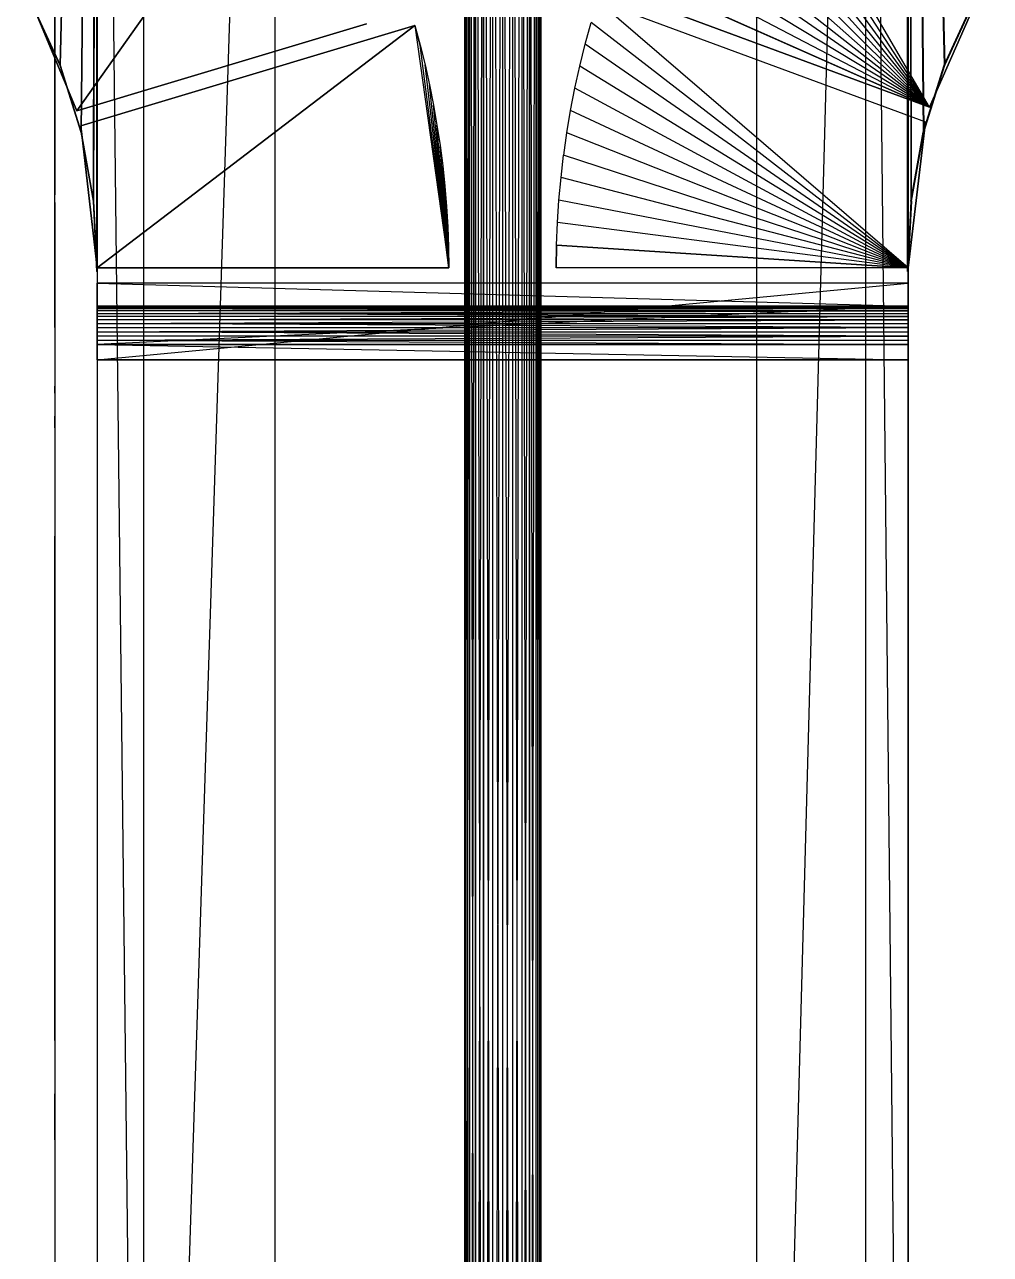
# Model space of a CAD drawing. Extents: x -41 to 47, y -35.8 to 51.3.
# Drawn here: x -7.311 to -6.049, y 42.641 to 44.248 of the extents above; entities that cross this region are included whole.
import ezdxf

# ---------------------------------------------------------------- set-up
doc = ezdxf.new("R2010")
doc.units = 0
doc.header["$MEASUREMENT"] = 0
doc.layers.add('PYDXF', color=8, linetype='CONTINUOUS')

msp = doc.modelspace()

# ---------------------------------------------------------------- linework, layer by layer
at = {"layer": 'PYDXF'}
for p, q in [((-7.217, 46.0954), (-7.2652, 44.1951)), ((-7.2163, 46.0954), (-7.2645, 44.1951)), ((-7.217, 46.0954), (-7.2377, 44.1074)), ((-7.2163, 46.0954), (-7.2371, 44.1074)), ((-7.217, 46.0954), (-7.2216, 44.0171)), ((-7.2163, 46.0954), (-7.2209, 44.0171)), ((-7.217, 46.0954), (-7.217, 43.9254)), ((-7.217, 46.0954), (-7.2163, 43.9254)), ((-7.2163, 46.0954), (-7.2163, 43.9254)), ((-7.2162, 46.0954), (-7.2162, 40.7954)), ((-7.2162, 46.0954), (-7.1552, 40.7954)), ((-7.1552, 40.7954), (-7.1552, 46.0954)), ((-6.9839, 46.0954), (-7.1552, 40.7954)), ((-6.9839, 46.0954), (-6.9839, 40.7954)), ((-6.3541, 46.0954), (-6.3541, 40.7954)), ((-6.3541, 40.7954), (-6.2116, 46.0954)), ((-6.2116, 46.0954), (-6.1562, 40.7954)), ((-6.2116, 46.0954), (-6.2116, 40.7954)), ((-6.157, 43.9254), (-6.157, 46.0954)), ((-6.157, 46.0954), (-6.1524, 44.0171)), ((-6.1563, 46.0954), (-6.157, 43.9254)), ((-6.157, 46.0954), (-6.1362, 44.1074)), ((-6.157, 46.0954), (-6.1088, 44.1951)), ((-6.1563, 46.0954), (-6.1563, 43.9254)), ((-6.1517, 44.0171), (-6.1563, 46.0954)), ((-6.1563, 46.0954), (-6.1081, 44.1951)), ((-6.1563, 46.0954), (-6.1355, 44.1074)), ((-6.1562, 40.7954), (-6.1562, 46.0954)), ((-6.1562, 46.0954), (-6.1562, 40.7954)), ((-6.7216, 40.21), (-6.7216, 45.85)), ((-6.7216, 45.85), (-6.7112, 40.2133)), ((-6.7112, 45.8533), (-6.7112, 40.2133)), ((-6.7112, 45.8533), (-6.6992, 40.2154)), ((-6.6992, 45.8554), (-6.6862, 40.2161)), ((-6.6992, 40.2154), (-6.6992, 45.8554)), ((-6.6862, 45.8561), (-6.6862, 40.2161)), ((-6.6862, 40.2161), (-6.6733, 45.8554)), ((-6.6733, 45.8554), (-6.6733, 40.2154)), ((-6.6733, 40.2154), (-6.6612, 45.8533)), ((-6.6612, 45.8533), (-6.6612, 40.2133)), ((-6.6612, 40.2133), (-6.6509, 45.85)), ((-6.6429, 40.2057), (-6.6509, 45.85)), ((-6.6509, 45.85), (-6.6509, 40.21)), ((-6.7362, 45.8354), (-6.7345, 40.2007)), ((-6.7362, 45.8354), (-6.7362, 40.1954)), ((-6.7345, 45.8407), (-6.7345, 40.2007)), ((-6.7345, 45.8407), (-6.7295, 40.2057)), ((-6.7295, 45.8457), (-6.7295, 40.2057)), ((-6.7295, 45.8457), (-6.7216, 40.21)), ((-6.6862, 45.8354), (-6.6862, 40.1954)), ((-6.6429, 45.8457), (-6.6379, 40.2007)), ((-6.6429, 45.8457), (-6.6429, 40.2057)), ((-6.6379, 45.8407), (-6.6379, 40.2007)), ((-6.6379, 45.8407), (-6.6362, 40.1954)), ((-6.6362, 45.8354), (-6.6379, 40.19)), ((-6.6362, 45.8354), (-6.6362, 40.1954)), ((-6.7345, 45.83), (-6.7362, 40.1954)), ((-6.7345, 45.83), (-6.7345, 40.19)), ((-6.7295, 45.825), (-6.7345, 40.19)), ((-6.7295, 45.825), (-6.7295, 40.185)), ((-6.7216, 45.8207), (-6.7295, 40.185)), ((-6.7216, 45.8207), (-6.7216, 40.1807)), ((-6.7112, 45.8174), (-6.7216, 40.1807)), ((-6.7112, 40.1774), (-6.7112, 45.8174)), ((-6.6612, 45.8174), (-6.6612, 40.1774)), ((-6.6509, 40.1807), (-6.6612, 45.8174)), ((-6.6429, 45.825), (-6.6509, 40.1807)), ((-6.6509, 40.1807), (-6.6509, 45.8207)), ((-6.6379, 45.83), (-6.6429, 40.185)), ((-6.6429, 45.825), (-6.6429, 40.185)), ((-6.6379, 45.83), (-6.6379, 40.19)), ((-6.6992, 45.8154), (-6.7112, 40.1774)), ((-6.6992, 40.1754), (-6.6992, 45.8154)), ((-6.6862, 45.8147), (-6.6992, 40.1754)), ((-6.6862, 45.8147), (-6.6862, 40.1747)), ((-6.6733, 40.1754), (-6.6862, 45.8147)), ((-6.6733, 45.8154), (-6.6733, 40.1754)), ((-6.6612, 40.1774), (-6.6733, 45.8154)), ((-6.1282, 44.1402), (-6.3667, 44.5501)), ((-6.1282, 44.1402), (-6.3806, 44.5289)), ((-6.9792, 44.5082), (-7.243, 44.1352)), ((-7.2429, 44.1352), (-6.9792, 44.5082)), ((-6.1282, 44.1402), (-6.3939, 44.5073)), ((-6.1282, 44.1402), (-6.4068, 44.4855)), ((-7.2716, 44.4706), (-7.2716, 44.2125)), ((-7.2715, 44.2057), (-7.2715, 44.4706)), ((-6.1282, 44.1402), (-6.4192, 44.4633)), ((-6.1282, 44.1402), (-6.4311, 44.4409)), ((-6.1282, 44.1402), (-6.4424, 44.4183)), ((-6.1282, 44.1402), (-6.4533, 44.3953)), ((-6.1282, 44.1402), (-6.4636, 44.3722)), ((-6.1282, 44.1402), (-6.4734, 44.3488)), ((-6.1282, 44.1402), (-6.4827, 44.3252)), ((-6.1282, 44.1402), (-6.0485, 44.3208)), ((-6.0485, 44.3208), (-6.1282, 44.1402)), ((-7.243, 44.1352), (-7.3111, 44.2989)), ((-7.3111, 44.2989), (-7.2429, 44.1352)), ((-6.4915, 44.3014), (-6.1282, 44.1402)), ((-6.1282, 44.1402), (-6.4914, 44.3014)), ((-7.3035, 44.2785), (-7.2652, 44.1951)), ((-7.3028, 44.2785), (-7.2645, 44.1951)), ((-7.3028, 44.2785), (-7.2652, 44.1951)), ((-6.1562, 43.9302), (-6.5621, 44.2792)), ((-6.5621, 44.2792), (-6.1335, 44.1208)), ((-6.1282, 44.1402), (-6.4997, 44.2774)), ((-6.4997, 44.2774), (-6.1282, 44.1402)), ((-6.1088, 44.1951), (-6.0704, 44.2785)), ((-6.1081, 44.1951), (-6.0698, 44.2785)), ((-6.1081, 44.1951), (-6.0704, 44.2785)), ((-7.2716, 44.2125), (-7.2716, 44.2537)), ((-7.243, 44.1352), (-6.864, 44.2491)), ((-6.864, 44.2491), (-7.2429, 44.1352)), ((-6.801, 44.2471), (-7.2378, 44.1159)), ((-7.2378, 44.1159), (-6.8009, 44.2471)), ((-6.801, 44.2471), (-7.2164, 43.9302)), ((-7.2163, 43.9302), (-6.8009, 44.2471)), ((-6.801, 44.2471), (-6.7564, 43.9302)), ((-6.801, 44.2471), (-6.794, 44.2213)), ((-6.794, 44.2213), (-6.8009, 44.2471)), ((-6.5783, 44.2224), (-6.5706, 44.2509)), ((-6.1562, 43.9302), (-6.5706, 44.2509)), ((-7.2716, 44.1855), (-7.2716, 44.2125)), ((-7.2716, 44.2125), (-7.2716, 44.2057)), ((-6.794, 44.2213), (-6.7876, 44.1953)), ((-6.7564, 43.9302), (-6.794, 44.2213)), ((-6.5854, 44.1937), (-6.5783, 44.2224)), ((-6.1562, 43.9302), (-6.5783, 44.2224)), ((-7.2715, 44.2057), (-7.2715, 44.1922)), ((-7.2652, 44.1951), (-7.2377, 44.1074)), ((-7.2652, 44.1951), (-7.2645, 44.1951)), ((-7.2645, 44.1951), (-7.2371, 44.1074)), ((-7.2645, 44.1951), (-7.2377, 44.1074)), ((-6.7876, 44.1953), (-6.7818, 44.1692)), ((-6.7564, 43.9302), (-6.7876, 44.1953)), ((-6.5917, 44.1648), (-6.5854, 44.1937)), ((-6.1562, 43.9302), (-6.5854, 44.1937)), ((-6.1362, 44.1074), (-6.1088, 44.1951)), ((-6.1355, 44.1074), (-6.1081, 44.1951)), ((-6.1355, 44.1074), (-6.1088, 44.1951)), ((-6.1081, 44.1951), (-6.1088, 44.1951)), ((-7.2716, 44.1922), (-7.2716, 44.1855)), ((-7.2716, 44.0254), (-7.2716, 44.1855)), ((-7.2716, 44.1855), (-7.2716, 44.0254)), ((-7.2715, 44.0154), (-7.2715, 44.1922)), ((-6.7818, 44.1692), (-6.7766, 44.143)), ((-6.7564, 43.9302), (-6.7818, 44.1692)), ((-6.5973, 44.1359), (-6.5917, 44.1648)), ((-6.1562, 43.9302), (-6.5917, 44.1648)), ((-6.7564, 43.9302), (-6.7766, 44.143)), ((-6.7766, 44.143), (-6.772, 44.1166)), ((-6.6022, 44.1067), (-6.5973, 44.1359)), ((-6.1562, 43.9302), (-6.5973, 44.1359)), ((-7.2164, 43.9302), (-7.2378, 44.1159)), ((-7.2378, 44.1159), (-7.2163, 43.9302)), ((-6.7564, 43.9302), (-6.772, 44.1166)), ((-6.772, 44.1166), (-6.7679, 44.0902)), ((-6.1562, 43.9302), (-6.1335, 44.1208)), ((-6.1335, 44.1208), (-6.1562, 43.9302)), ((-7.2377, 44.1074), (-7.2216, 44.0171)), ((-7.2377, 44.1074), (-7.2371, 44.1074)), ((-7.2371, 44.1074), (-7.2209, 44.0171)), ((-7.2371, 44.1074), (-7.2216, 44.0171)), ((-6.6063, 44.0775), (-6.6022, 44.1067)), ((-6.1562, 43.9302), (-6.6022, 44.1067)), ((-6.1524, 44.0171), (-6.1362, 44.1074)), ((-6.1517, 44.0171), (-6.1355, 44.1074)), ((-6.1517, 44.0171), (-6.1362, 44.1074)), ((-6.1362, 44.1074), (-6.1355, 44.1074)), ((-6.7679, 44.0902), (-6.7645, 44.0637)), ((-6.7564, 43.9302), (-6.7679, 44.0902)), ((-6.6098, 44.0482), (-6.6064, 44.0775)), ((-6.1562, 43.9302), (-6.6064, 44.0775)), ((-6.7645, 44.0637), (-6.7617, 44.0371)), ((-6.7564, 43.9302), (-6.7645, 44.0637)), ((-6.7617, 44.0371), (-6.7595, 44.0104)), ((-6.7564, 43.9302), (-6.7617, 44.0371)), ((-6.6125, 44.0187), (-6.6098, 44.0482)), ((-6.1562, 43.9302), (-6.6098, 44.0482)), ((-7.2716, 43.9254), (-7.2716, 44.0254)), ((-7.2716, 44.0154), (-7.2716, 44.0254)), ((-7.2216, 44.0171), (-7.217, 43.9254)), ((-7.2216, 44.0171), (-7.2209, 44.0171)), ((-7.2209, 44.0171), (-7.2163, 43.9254)), ((-7.2209, 44.0171), (-7.217, 43.9254)), ((-6.6144, 43.9893), (-6.6125, 44.0187)), ((-6.1562, 43.9302), (-6.6125, 44.0187)), ((-6.1524, 44.0171), (-6.157, 43.9254)), ((-6.1517, 44.0171), (-6.1563, 43.9254)), ((-6.1524, 44.0171), (-6.1563, 43.9254)), ((-6.1517, 44.0171), (-6.1524, 44.0171)), ((-7.2716, 44.0154), (-7.2716, 43.9254)), ((-7.2715, 43.9254), (-7.2715, 44.0154)), ((-6.7595, 44.0104), (-6.7579, 43.9837)), ((-6.7564, 43.9302), (-6.7595, 44.0104)), ((-6.6156, 43.9598), (-6.6144, 43.9893)), ((-6.1562, 43.9302), (-6.6144, 43.9893)), ((-6.7579, 43.9837), (-6.7568, 43.957)), ((-6.7564, 43.9302), (-6.7579, 43.9837)), ((-6.7568, 43.957), (-6.7564, 43.9302)), ((-6.7564, 43.9302), (-6.7568, 43.957)), ((-6.6157, 43.9598), (-6.6162, 43.9302)), ((-6.6161, 43.9302), (-6.6157, 43.9598)), ((-6.6157, 43.9598), (-6.1562, 43.9302)), ((-6.1562, 43.9302), (-6.6156, 43.9598)), ((-7.2716, 43.8654), (-7.2716, 43.9254)), ((-7.2716, 43.9254), (-7.2716, 43.852)), ((-7.2716, 43.9254), (-7.2716, 43.8873)), ((-7.2716, 43.9254), (-7.2716, 43.8616)), ((-7.2716, 43.9254), (-7.2715, 43.9029)), ((-7.2716, 43.9254), (-7.2715, 43.9081)), ((-7.2716, 43.9254), (-7.2716, 43.8656)), ((-7.2716, 43.9254), (-7.2716, 43.8643)), ((-7.2716, 43.9254), (-7.2716, 43.8793)), ((-7.2716, 43.9254), (-7.2716, 43.893)), ((-7.2716, 43.9254), (-7.2715, 43.9044)), ((-7.2716, 43.9254), (-7.2716, 43.8578)), ((-7.2716, 43.9254), (-7.2716, 43.8995)), ((-7.2716, 43.9254), (-7.2715, 43.9113)), ((-7.2716, 43.9254), (-7.2716, 43.8769)), ((-7.2716, 43.9254), (-7.2715, 43.9055)), ((-7.2716, 43.9254), (-7.2716, 43.8912)), ((-7.2716, 43.9254), (-7.2715, 43.904)), ((-7.2716, 43.9254), (-7.2716, 43.8566)), ((-7.2716, 43.9254), (-7.2716, 43.898)), ((-7.2716, 43.9254), (-7.2715, 43.9102)), ((-7.2716, 43.9254), (-7.2716, 43.8761)), ((-7.2716, 43.9254), (-7.2715, 43.9049)), ((-7.2716, 43.9254), (-7.2716, 43.8542)), ((-7.2715, 43.9125), (-7.2716, 43.9254)), ((-7.2716, 43.9254), (-7.2716, 43.8965)), ((-7.2716, 43.9254), (-7.2716, 43.8654)), ((-7.2716, 43.9254), (-7.2716, 43.881)), ((-7.2716, 43.9254), (-7.2716, 43.8604)), ((-7.2716, 43.9254), (-7.2715, 43.9019)), ((-7.2716, 43.9254), (-7.2716, 43.8785)), ((-7.2716, 43.9254), (-7.2715, 43.9071)), ((-7.2716, 43.9254), (-7.2716, 43.8948)), ((-7.2716, 43.9254), (-7.2716, 43.8801)), ((-7.2716, 43.9254), (-7.2716, 43.8591)), ((-7.2716, 43.8819), (-7.2716, 43.9254)), ((-7.2716, 43.9254), (-7.2715, 43.9008)), ((-7.2716, 43.9254), (-7.2716, 43.8777)), ((-7.2716, 43.9254), (-7.2715, 43.9063)), ((-7.2716, 43.8854), (-7.2716, 43.9254)), ((-7.2716, 43.9254), (-7.2716, 43.8754)), ((-7.2716, 43.9254), (-7.2716, 43.8531)), ((-7.2716, 43.9254), (-7.2716, 43.8893)), ((-7.2716, 43.9254), (-7.2716, 43.8629)), ((-7.2716, 43.9254), (-7.2715, 43.9037)), ((-7.2716, 43.9254), (-7.2716, 43.8554)), ((-7.2716, 43.9254), (-7.2715, 43.9091)), ((-7.2715, 43.9254), (-7.2715, 43.9125)), ((-7.2715, 43.9254), (-7.2715, 43.9137)), ((-7.2163, 43.9254), (-7.217, 43.9254)), ((-7.2164, 43.9302), (-6.7564, 43.9302)), ((-6.7564, 43.9302), (-7.2163, 43.9302)), ((-6.1562, 43.9302), (-6.6162, 43.9302)), ((-6.1563, 43.9254), (-6.157, 43.9254)), ((-7.2715, 43.9125), (-7.2715, 43.9137)), ((-7.2715, 43.9125), (-7.2715, 43.9113)), ((-7.2715, 43.9113), (-7.2715, 43.9102)), ((-7.2715, 43.9102), (-7.2715, 43.9091)), ((-7.2715, 43.9091), (-7.2715, 43.9081)), ((-7.2715, 43.9081), (-7.2715, 43.9071)), ((-7.2715, 43.9071), (-7.2715, 43.9063)), ((-7.2715, 43.9063), (-7.2715, 43.9055)), ((-7.2715, 43.9055), (-7.2715, 43.9049)), ((-7.2715, 43.9049), (-7.2715, 43.9044)), ((-7.2715, 43.9044), (-7.2715, 43.904)), ((-7.2715, 43.904), (-7.2715, 43.9037)), ((-7.2715, 43.9037), (-7.2715, 43.9029)), ((-7.2163, 43.91), (-7.2163, 43.83)), ((-7.2163, 43.91), (-7.2163, 43.81)), ((-7.2163, 43.91), (-7.2163, 43.88)), ((-7.2163, 43.88), (-7.2163, 43.91)), ((-6.1562, 43.91), (-7.2163, 43.91)), ((-7.2163, 43.91), (-6.1562, 43.88)), ((-7.2163, 43.81), (-6.1563, 43.91)), ((-6.1563, 43.91), (-6.1562, 43.83)), ((-6.1563, 43.91), (-6.1562, 43.81)), ((-6.1563, 43.91), (-6.1562, 43.88)), ((-6.1562, 43.88), (-6.1562, 43.91)), ((-7.2715, 43.9008), (-7.2716, 43.8995)), ((-7.2716, 43.8995), (-7.2716, 43.898)), ((-7.2716, 43.898), (-7.2716, 43.8965)), ((-7.2716, 43.8965), (-7.2716, 43.8948)), ((-7.2716, 43.8948), (-7.2716, 43.893)), ((-7.2716, 43.893), (-7.2716, 43.8912)), ((-7.2716, 43.8912), (-7.2716, 43.8893)), ((-7.2716, 43.8893), (-7.2716, 43.8873)), ((-7.2715, 43.9029), (-7.2715, 43.9019)), ((-7.2715, 43.9019), (-7.2715, 43.9008)), ((-7.2716, 43.8854), (-7.2716, 43.8873)), ((-7.2716, 43.8854), (-7.2716, 43.8819)), ((-7.2716, 43.8827), (-7.2716, 43.8854)), ((-7.2716, 43.8845), (-7.2716, 43.8854)), ((-7.2716, 43.8845), (-7.2716, 43.8836)), ((-7.2716, 43.8845), (-7.2716, 43.8827)), ((-7.2716, 43.8827), (-7.2716, 43.8836)), ((-7.2716, 43.8827), (-7.2716, 43.8819)), ((-7.2716, 43.8819), (-7.2716, 43.881)), ((-7.2716, 43.881), (-7.2716, 43.8801)), ((-7.2716, 43.8801), (-7.2716, 43.8793)), ((-7.2716, 43.8793), (-7.2716, 43.8785)), ((-7.2716, 43.8785), (-7.2716, 43.8777)), ((-7.2716, 43.8777), (-7.2716, 43.8769)), ((-7.2716, 43.8769), (-7.2716, 43.8761)), ((-7.2716, 43.8761), (-7.2716, 43.8754)), ((-7.2716, 43.8754), (-7.2716, 43.8656)), ((-7.2716, 43.8654), (-7.2716, 43.8754)), ((-6.1562, 43.88), (-7.2163, 43.88)), ((-7.2163, 43.88), (-6.1562, 43.88)), ((-7.2163, 43.83), (-7.2163, 43.88)), ((-7.2163, 43.88), (-7.2163, 43.8706)), ((-7.2163, 43.88), (-7.2163, 43.852)), ((-7.2163, 43.88), (-7.2163, 43.8666)), ((-7.2163, 43.8787), (-7.2163, 43.88)), ((-7.2163, 43.88), (-7.2163, 43.8354)), ((-7.2163, 43.88), (-7.2163, 43.8465)), ((-7.2163, 43.88), (-7.2163, 43.8572)), ((-6.1562, 43.88), (-7.2163, 43.83)), ((-7.2163, 43.88), (-7.2163, 43.874)), ((-7.2163, 43.8787), (-6.1562, 43.88)), ((-7.2163, 43.88), (-7.2163, 43.841)), ((-7.2163, 43.88), (-7.2163, 43.8621)), ((-7.2163, 43.88), (-7.2163, 43.8767)), ((-7.2163, 43.8787), (-6.1562, 43.8787)), ((-6.1562, 43.8787), (-7.2163, 43.8767)), ((-7.2163, 43.8767), (-7.2163, 43.8787)), ((-7.2163, 43.874), (-7.2163, 43.8767)), ((-6.1562, 43.8767), (-7.2163, 43.8767)), ((-6.1562, 43.8767), (-7.2163, 43.874)), ((-7.2163, 43.8706), (-7.2163, 43.874)), ((-6.1562, 43.874), (-7.2163, 43.874)), ((-7.2163, 43.8706), (-6.1562, 43.874)), ((-6.1562, 43.88), (-6.1562, 43.8354)), ((-6.1562, 43.88), (-6.1562, 43.8666)), ((-6.1562, 43.88), (-6.1562, 43.83)), ((-6.1562, 43.88), (-6.1562, 43.8706)), ((-6.1562, 43.88), (-6.1562, 43.852)), ((-6.1562, 43.88), (-6.1562, 43.8767)), ((-6.1562, 43.88), (-6.1562, 43.841)), ((-6.1562, 43.88), (-6.1562, 43.8621)), ((-6.1562, 43.88), (-6.1562, 43.8572)), ((-6.1562, 43.88), (-6.1562, 43.874)), ((-6.1562, 43.88), (-6.1562, 43.8787)), ((-6.1562, 43.88), (-6.1562, 43.8465)), ((-6.1562, 43.8787), (-6.1562, 43.8767)), ((-6.1562, 43.874), (-6.1562, 43.8767)), ((-6.1562, 43.8706), (-6.1562, 43.874)), ((-7.2716, 43.8656), (-7.2716, 43.8654)), ((-7.2716, 43.8654), (-7.2716, 43.8643)), ((-7.2716, 43.852), (-7.2716, 43.8654)), ((-7.2716, 43.8654), (-7.2716, 43.8509)), ((-7.2716, 43.8654), (-7.2716, 43.7754)), ((-7.2716, 43.8643), (-7.2716, 43.8629)), ((-7.2716, 43.8629), (-7.2716, 43.8616)), ((-7.2716, 43.8616), (-7.2716, 43.8604)), ((-7.2716, 43.8604), (-7.2716, 43.8591)), ((-7.2716, 43.8591), (-7.2716, 43.8578)), ((-7.2716, 43.8578), (-7.2716, 43.8566)), ((-7.2716, 43.8566), (-7.2716, 43.8554)), ((-7.2163, 43.8666), (-7.2163, 43.8706)), ((-6.1562, 43.8666), (-7.2163, 43.8706)), ((-7.2163, 43.8706), (-6.1562, 43.8706)), ((-7.2163, 43.8621), (-7.2163, 43.8666)), ((-7.2163, 43.8621), (-6.1562, 43.8666)), ((-6.1562, 43.8666), (-7.2163, 43.8666)), ((-7.2163, 43.8572), (-7.2163, 43.8621)), ((-6.1562, 43.8621), (-7.2163, 43.8621)), ((-7.2163, 43.8572), (-6.1562, 43.8621)), ((-7.2163, 43.852), (-7.2163, 43.8572)), ((-7.2163, 43.8572), (-6.1562, 43.8572)), ((-6.1562, 43.852), (-7.2163, 43.8572)), ((-6.1562, 43.8666), (-6.1562, 43.8706)), ((-6.1562, 43.8621), (-6.1562, 43.8666)), ((-6.1562, 43.8572), (-6.1562, 43.8621)), ((-6.1562, 43.852), (-6.1562, 43.8572)), ((-7.2716, 43.8554), (-7.2716, 43.8542)), ((-7.2716, 43.8542), (-7.2716, 43.8531)), ((-7.2716, 43.8531), (-7.2716, 43.852)), ((-7.2716, 43.852), (-7.2716, 43.8509)), ((-7.2715, 43.8509), (-7.2715, 43.7754)), ((-7.2163, 43.8465), (-7.2163, 43.852)), ((-7.2163, 43.8465), (-6.1562, 43.852)), ((-7.2163, 43.852), (-6.1562, 43.852)), ((-7.2163, 43.841), (-7.2163, 43.8465)), ((-7.2163, 43.8465), (-6.1562, 43.8465)), ((-6.1562, 43.841), (-7.2163, 43.8465)), ((-7.2163, 43.8354), (-7.2163, 43.841)), ((-6.1562, 43.841), (-7.2163, 43.841)), ((-7.2163, 43.8354), (-6.1562, 43.841)), ((-6.1562, 43.8465), (-6.1562, 43.852)), ((-6.1562, 43.841), (-6.1562, 43.8465)), ((-6.1562, 43.8354), (-6.1562, 43.841)), ((-7.2163, 43.8354), (-7.2163, 43.83)), ((-7.2163, 43.8354), (-6.1562, 43.8354)), ((-7.2163, 43.8354), (-6.1562, 43.83)), ((-7.2163, 43.81), (-7.2163, 43.83)), ((-6.1562, 43.83), (-7.2163, 43.83)), ((-7.2163, 43.83), (-6.1562, 43.81)), ((-7.2163, 43.83), (-6.1562, 43.83)), ((-6.1562, 43.8354), (-6.1562, 43.83)), ((-6.1562, 43.83), (-6.1562, 43.8354)), ((-6.1562, 43.81), (-6.1562, 43.83)), ((-7.2163, 43.81), (-6.1563, 43.81)), ((-6.1562, 43.81), (-7.2163, 43.81)), ((-7.2716, 43.7811), (-7.2716, 43.7661)), ((-7.2716, 43.7754), (-7.2716, 42.9201)), ((-7.2716, 43.7661), (-7.2716, 43.7754)), ((-7.2715, 43.7754), (-7.2716, 43.7661)), ((-7.2715, 43.7754), (-7.2715, 43.7211)), ((-7.2716, 43.7661), (-7.2716, 43.5793)), ((-7.2716, 43.7661), (-7.2716, 43.7361)), ((-7.2716, 43.7348), (-7.2716, 43.7361)), ((-7.2716, 43.7335), (-7.2716, 43.7348)), ((-7.2716, 43.7322), (-7.2716, 43.7335)), ((-7.2716, 43.7309), (-7.2716, 43.7322)), ((-7.2716, 43.7296), (-7.2716, 43.7309)), ((-7.2716, 43.7284), (-7.2716, 43.7296)), ((-7.2716, 43.7271), (-7.2716, 43.7284)), ((-7.2716, 43.7259), (-7.2716, 43.7271)), ((-7.2716, 43.7247), (-7.2716, 43.7259)), ((-7.2716, 43.7235), (-7.2716, 43.7247)), ((-7.2715, 43.7223), (-7.2716, 43.7235)), ((-7.2715, 43.7211), (-7.2715, 43.7223)), ((-7.2715, 43.7211), (-7.2715, 43.5793)), ((-7.2716, 42.9201), (-7.2716, 43.5793)), ((-7.2715, 43.5793), (-7.2715, 42.9201)), ((-7.2716, 42.9201), (-7.2716, 42.7954)), ((-7.2716, 42.9201), (-7.2716, 42.8054)), ((-7.2715, 42.9201), (-7.2715, 42.8504)), ((-7.2716, 42.8468), (-7.2715, 42.848)), ((-7.2716, 42.8456), (-7.2716, 42.8468)), ((-7.2716, 42.8444), (-7.2716, 42.8456)), ((-7.2716, 42.8431), (-7.2716, 42.8444)), ((-7.2716, 42.8419), (-7.2716, 42.8431)), ((-7.2715, 42.8492), (-7.2715, 42.8504)), ((-7.2715, 42.8504), (-7.2715, 42.7954)), ((-7.2715, 42.848), (-7.2715, 42.8492)), ((-7.2716, 42.8406), (-7.2716, 42.8419)), ((-7.2716, 42.8393), (-7.2716, 42.8406)), ((-7.2716, 42.838), (-7.2716, 42.8393)), ((-7.2716, 42.8367), (-7.2716, 42.838)), ((-7.2716, 42.8354), (-7.2716, 42.8367)), ((-7.2716, 42.8054), (-7.2716, 42.8354)), ((-7.2716, 42.8054), (-7.2716, 42.7904)), ((-7.2716, 42.7904), (-7.2716, 42.8054)), ((-7.2715, 42.7954), (-7.2716, 42.8054)), ((-7.2716, 42.7954), (-7.2716, 42.7054)), ((-7.2715, 42.7954), (-7.2715, 42.7056)), ((-7.2716, 42.7054), (-7.2716, 42.6704)), ((-7.2715, 42.7056), (-7.2715, 42.7032)), ((-7.2715, 42.7056), (-7.2715, 42.7054)), ((-7.2715, 42.7032), (-7.2715, 42.7006)), ((-7.2715, 42.7006), (-7.2715, 42.6976)), ((-7.2715, 42.6976), (-7.2715, 42.6945)), ((-7.2715, 42.6945), (-7.2715, 42.6913)), ((-7.2715, 42.6913), (-7.2715, 42.6879)), ((-7.2715, 42.6879), (-7.2715, 42.6846)), ((-7.2715, 42.6846), (-7.2715, 42.6814)), ((-7.2716, 42.6704), (-7.2716, 42.6054)), ((-7.2715, 42.6814), (-7.2715, 42.6783)), ((-7.2715, 42.6783), (-7.2715, 42.6754)), ((-7.2715, 42.6754), (-7.2715, 42.6727)), ((-7.2715, 42.6727), (-7.2715, 42.6705)), ((-7.2715, 42.6705), (-7.2715, 42.6704))]:
    msp.add_line(p, q, dxfattribs=at)

doc.saveas('drawing.dxf')
